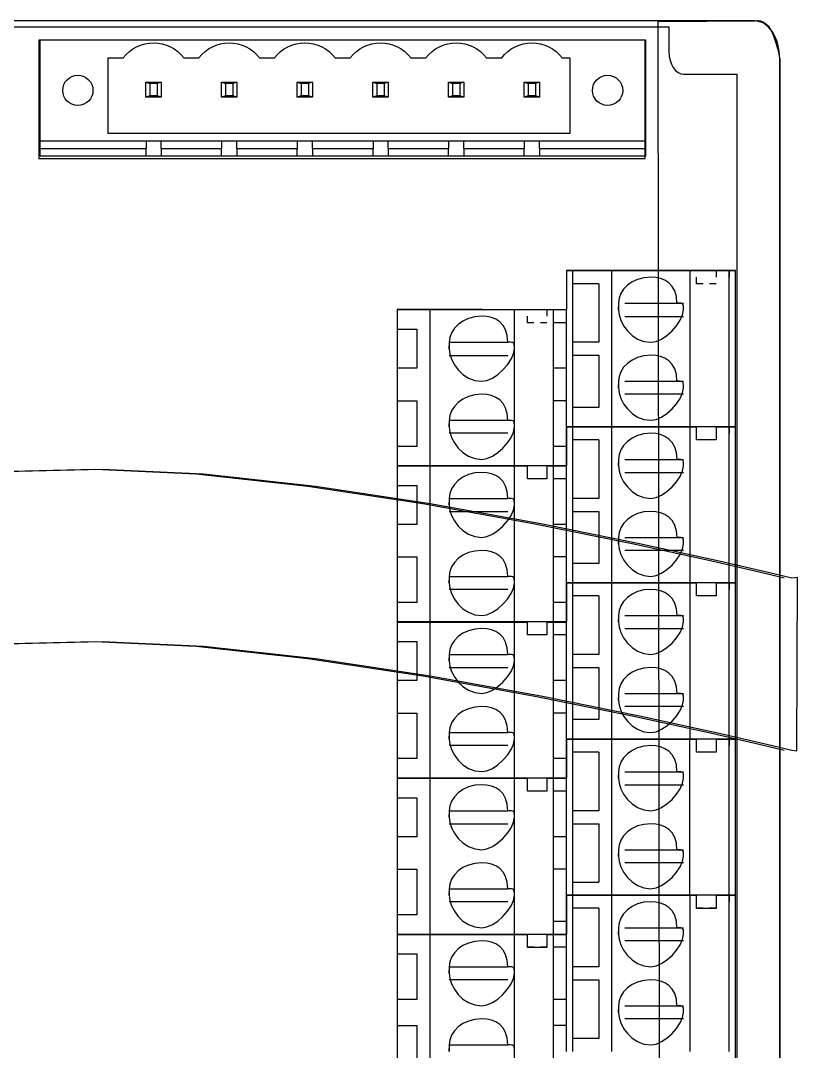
# Model space of a CAD drawing. Header units: metres. Extents: x 0 to 3575, y 0 to 842.
# Drawn here: x 2592.3 to 2640.5, y 492.2 to 556.1 of the extents above; entities that cross this region are included whole.
import ezdxf

# ---------------------------------------------------------------- set-up
doc = ezdxf.new("R2010")
doc.units = ezdxf.units.M
doc.layers.add('SCHEMATICS', color=7, linetype='Continuous')

msp = doc.modelspace()

# ---------------------------------------------------------------- linework, layer by layer
at = {"layer": 'SCHEMATICS', "color": 7}
for p, q in [((2637.861, 556.114), (2454.936, 556.114)), ((2631.866, 556.076), (2637.86, 556.115)), ((2631.989, 447.941), (2631.866, 556.076)), ((2638.014, 556.102), (2637.861, 556.114)), ((2638.162, 556.066), (2638.014, 556.102)), ((2638.309, 556.014), (2638.162, 556.066)), ((2638.453, 555.931), (2638.309, 556.014)), ((2638.59, 555.832), (2638.453, 555.931)), ((2638.719, 555.718), (2638.59, 555.832)), ((2458.3, 555.753), (2632.534, 555.753)), ((2632.534, 555.753), (2632.534, 554.277)), ((2638.842, 555.58), (2638.719, 555.718)), ((2638.954, 555.426), (2638.842, 555.58)), ((2639.056, 555.252), (2638.954, 555.426)), ((2639.148, 555.07), (2639.056, 555.252)), ((2639.223, 554.869), (2639.148, 555.07)), ((2639.287, 554.661), (2639.223, 554.869)), ((2639.34, 554.443), (2639.287, 554.661)), ((2639.376, 554.218), (2639.34, 554.443)), ((2639.4, 553.993), (2639.376, 554.218)), ((2639.407, 553.764), (2639.4, 553.993)), ((2597.752, 549.129), (2597.752, 553.82)), ((2597.752, 553.82), (2598.691, 553.82)), ((2602.444, 553.82), (2603.383, 553.82)), ((2607.138, 553.82), (2608.075, 553.82)), ((2611.831, 553.82), (2612.772, 553.82)), ((2616.521, 553.82), (2617.464, 553.82)), ((2621.222, 553.82), (2622.162, 553.82)), ((2625.912, 553.82), (2626.384, 553.82)), ((2626.384, 553.82), (2626.384, 549.129)), ((2639.407, 553.764), (2639.407, 450.272)), ((2639.407, 450.272), (2639.407, 553.764)), ((2633.507, 552.801), (2636.741, 552.801)), ((2636.741, 552.801), (2636.741, 451.239)), ((2600.099, 552.319), (2600.332, 552.223)), ((2600.332, 552.223), (2600.332, 551.47)), ((2600.803, 552.223), (2600.332, 552.223)), ((2601.037, 552.319), (2600.803, 552.223)), ((2600.803, 552.223), (2600.803, 551.47)), ((2604.788, 552.319), (2605.026, 552.223)), ((2605.026, 552.223), (2605.026, 551.47)), ((2605.495, 552.223), (2605.027, 552.223)), ((2605.732, 552.319), (2605.495, 552.223)), ((2605.495, 552.223), (2605.495, 551.47)), ((2609.483, 552.319), (2609.721, 552.223)), ((2609.721, 552.223), (2609.721, 551.47)), ((2610.187, 552.223), (2609.722, 552.223)), ((2610.422, 552.319), (2610.187, 552.223)), ((2610.187, 552.223), (2610.187, 551.47)), ((2614.179, 552.319), (2614.412, 552.223)), ((2614.412, 552.223), (2614.412, 551.47)), ((2614.881, 552.223), (2614.412, 552.223)), ((2615.117, 552.319), (2614.881, 552.223)), ((2614.881, 552.223), (2614.881, 551.47)), ((2618.869, 552.319), (2619.105, 552.223)), ((2619.105, 552.223), (2619.105, 551.47)), ((2619.576, 552.223), (2619.105, 552.223)), ((2619.81, 552.319), (2619.576, 552.223)), ((2619.576, 552.223), (2619.576, 551.47)), ((2623.562, 552.319), (2623.799, 552.223)), ((2623.799, 552.223), (2623.799, 551.47)), ((2624.269, 552.223), (2623.8, 552.223)), ((2624.5, 552.319), (2624.269, 552.223)), ((2624.269, 552.223), (2624.269, 551.47)), ((2600.332, 551.47), (2600.099, 551.376)), ((2600.803, 551.47), (2600.332, 551.47)), ((2601.037, 551.376), (2600.803, 551.47)), ((2605.026, 551.47), (2604.788, 551.376)), ((2605.495, 551.47), (2605.027, 551.47)), ((2605.732, 551.376), (2605.495, 551.47)), ((2609.721, 551.47), (2609.483, 551.376)), ((2610.187, 551.47), (2609.722, 551.47)), ((2610.422, 551.376), (2610.187, 551.47)), ((2614.412, 551.47), (2614.179, 551.376)), ((2614.881, 551.47), (2614.412, 551.47)), ((2615.117, 551.376), (2614.881, 551.47)), ((2619.105, 551.47), (2618.869, 551.376)), ((2619.576, 551.47), (2619.105, 551.47)), ((2619.81, 551.376), (2619.576, 551.47)), ((2623.799, 551.47), (2623.562, 551.376)), ((2624.269, 551.47), (2623.8, 551.47)), ((2624.5, 551.376), (2624.269, 551.47)), ((2626.384, 549.129), (2597.752, 549.129)), ((2593.528, 548.188), (2593.528, 548.655)), ((2593.528, 547.717), (2593.528, 548.188)), ((2593.528, 548.188), (2600.101, 548.188)), ((2600.101, 548.655), (2600.101, 548.188)), ((2600.101, 547.717), (2600.101, 548.188)), ((2601.038, 548.188), (2601.038, 548.655)), ((2601.038, 548.188), (2601.038, 547.717)), ((2601.038, 548.188), (2604.79, 548.188)), ((2604.79, 548.655), (2604.79, 548.188)), ((2604.79, 547.717), (2604.79, 548.188)), ((2605.733, 548.188), (2605.733, 548.655)), ((2605.733, 548.188), (2609.485, 548.188)), ((2605.733, 548.188), (2605.733, 547.717)), ((2609.485, 548.655), (2609.485, 548.188)), ((2609.485, 547.717), (2609.485, 548.188)), ((2610.424, 548.188), (2610.424, 548.655)), ((2610.424, 548.188), (2614.182, 548.188)), ((2610.424, 548.188), (2610.424, 547.717)), ((2614.182, 548.655), (2614.182, 548.188)), ((2614.182, 547.717), (2614.182, 548.188)), ((2615.12, 548.188), (2615.12, 548.655)), ((2615.12, 548.188), (2615.12, 547.717)), ((2615.12, 548.188), (2618.873, 548.188)), ((2618.873, 548.655), (2618.873, 548.188)), ((2618.873, 547.717), (2618.873, 548.188)), ((2619.812, 548.188), (2619.812, 548.655)), ((2619.812, 548.188), (2623.565, 548.188)), ((2619.812, 548.188), (2619.812, 547.717)), ((2623.565, 548.655), (2623.565, 548.188)), ((2623.565, 547.717), (2623.565, 548.188)), ((2624.503, 548.188), (2624.503, 548.655)), ((2624.503, 548.188), (2631.081, 548.188)), ((2624.503, 548.188), (2624.503, 547.717)), ((2631.081, 548.655), (2631.081, 548.188)), ((2631.081, 548.188), (2631.081, 547.717)), ((2631.081, 547.718), (2593.527, 547.718)), ((2636.669, 540.618), (2626.172, 540.618)), ((2626.172, 540.618), (2626.172, 538.195)), ((2626.174, 540.614), (2626.174, 538.191)), ((2634.25, 540.614), (2626.174, 540.614)), ((2626.576, 530.925), (2626.576, 540.614)), ((2628.999, 530.925), (2628.999, 540.614)), ((2633.843, 530.925), (2633.843, 540.614)), ((2635.459, 540.614), (2634.25, 540.614)), ((2635.458, 540.614), (2635.458, 540.21)), ((2636.671, 540.614), (2635.459, 540.614)), ((2636.263, 540.614), (2636.263, 540.21)), ((2636.265, 530.925), (2636.265, 540.614)), ((2636.669, 463.108), (2636.669, 540.618)), ((2636.671, 530.925), (2636.671, 540.614)), ((2634.249, 539.805), (2634.249, 540.21)), ((2628.193, 539.805), (2626.576, 539.805)), ((2628.193, 539.806), (2628.193, 536.173)), ((2634.651, 539.805), (2634.249, 539.805)), ((2635.458, 539.805), (2635.056, 539.805)), ((2629.405, 538.599), (2629.405, 538.192)), ((2629.806, 538.598), (2633.438, 538.598)), ((2626.172, 538.195), (2615.683, 538.227)), ((2615.683, 538.227), (2615.683, 460.687)), ((2615.685, 538.192), (2615.685, 528.505)), ((2623.755, 538.191), (2615.685, 538.191)), ((2617.704, 538.191), (2617.704, 528.504)), ((2622.95, 528.504), (2622.95, 538.191)), ((2624.966, 538.191), (2623.755, 538.191)), ((2626.174, 538.191), (2624.966, 538.191)), ((2624.966, 538.191), (2624.966, 537.789)), ((2625.37, 528.504), (2625.37, 538.191)), ((2626.173, 530.925), (2626.173, 538.191)), ((2623.755, 537.382), (2623.755, 537.789)), ((2624.157, 537.382), (2623.755, 537.382)), ((2624.966, 537.382), (2624.561, 537.382)), ((2625.771, 537.383), (2625.369, 537.383)), ((2626.173, 537.383), (2625.771, 537.383)), ((2633.438, 537.759), (2629.806, 537.759)), ((2615.684, 536.981), (2616.895, 536.981)), ((2616.895, 536.981), (2616.895, 534.558)), ((2618.912, 536.173), (2618.912, 535.771)), ((2618.913, 536.172), (2622.546, 536.172)), ((2628.193, 536.173), (2626.576, 536.173)), ((2626.576, 535.367), (2628.193, 535.367)), ((2628.193, 535.367), (2628.193, 532.133)), ((2622.546, 535.335), (2618.913, 535.335)), ((2616.894, 534.559), (2615.683, 534.559)), ((2625.771, 534.559), (2625.369, 534.559)), ((2626.173, 534.559), (2625.771, 534.559)), ((2629.405, 533.751), (2629.405, 533.349)), ((2629.806, 533.751), (2633.438, 533.751)), ((2633.438, 532.947), (2629.806, 532.947)), ((2615.683, 532.538), (2616.894, 532.538)), ((2616.894, 532.538), (2616.894, 529.709)), ((2625.771, 532.538), (2625.369, 532.538)), ((2626.173, 532.538), (2625.771, 532.538)), ((2628.194, 532.133), (2626.577, 532.133)), ((2618.912, 531.329), (2618.912, 530.925)), ((2618.913, 531.33), (2622.546, 531.33)), ((2626.174, 530.926), (2634.25, 530.926)), ((2626.174, 528.505), (2626.174, 530.926)), ((2626.175, 530.929), (2626.175, 528.508)), ((2634.251, 530.929), (2626.175, 530.929)), ((2626.577, 521.235), (2626.577, 530.928)), ((2629, 521.235), (2629, 530.928)), ((2633.844, 521.236), (2633.844, 530.929)), ((2634.248, 530.113), (2634.248, 530.926)), ((2635.46, 530.929), (2634.251, 530.929)), ((2635.457, 530.926), (2635.457, 530.113)), ((2635.459, 530.929), (2635.459, 530.527)), ((2635.459, 530.926), (2636.671, 530.926)), ((2636.672, 530.929), (2635.46, 530.929)), ((2636.264, 530.928), (2636.264, 530.526)), ((2636.266, 521.236), (2636.266, 530.929)), ((2636.672, 521.236), (2636.672, 530.929)), ((2622.546, 530.524), (2618.913, 530.524)), ((2634.25, 530.116), (2634.25, 530.527)), ((2616.894, 529.709), (2615.683, 529.709)), ((2625.771, 529.709), (2625.369, 529.709)), ((2626.173, 529.709), (2625.771, 529.709)), ((2628.194, 530.115), (2626.577, 530.115)), ((2628.194, 530.116), (2628.194, 526.487)), ((2635.457, 530.113), (2634.248, 530.113)), ((2634.652, 530.116), (2634.25, 530.116)), ((2635.459, 530.116), (2635.057, 530.116)), ((2615.685, 528.505), (2623.755, 528.505)), ((2623.756, 528.508), (2615.686, 528.508)), ((2615.686, 528.508), (2615.686, 518.815)), ((2617.705, 528.508), (2617.705, 518.815)), ((2622.951, 518.815), (2622.951, 528.508)), ((2623.754, 527.696), (2623.754, 528.505)), ((2624.967, 528.508), (2623.756, 528.508)), ((2624.965, 528.505), (2624.965, 527.696)), ((2624.966, 528.505), (2626.174, 528.505)), ((2626.175, 528.508), (2624.967, 528.508)), ((2624.967, 528.508), (2624.967, 528.1)), ((2625.371, 518.815), (2625.371, 528.508)), ((2626.174, 521.236), (2626.174, 528.508)), ((2629.406, 528.908), (2629.406, 528.507)), ((2629.807, 528.909), (2633.439, 528.909)), ((2624.965, 527.696), (2623.754, 527.696)), ((2623.756, 527.699), (2623.756, 528.1)), ((2624.158, 527.699), (2623.756, 527.699)), ((2624.967, 527.699), (2624.562, 527.699)), ((2625.772, 527.699), (2625.37, 527.699)), ((2626.174, 527.699), (2625.772, 527.699)), ((2633.439, 528.075), (2629.807, 528.075)), ((2615.685, 527.292), (2616.896, 527.292)), ((2616.896, 527.292), (2616.896, 524.875)), ((2618.913, 526.487), (2618.913, 526.08)), ((2618.914, 526.488), (2622.547, 526.488)), ((2628.194, 526.487), (2626.577, 526.487)), ((2622.547, 525.649), (2618.914, 525.649)), ((2626.577, 525.679), (2628.194, 525.679)), ((2628.194, 525.679), (2628.194, 522.452)), ((2616.895, 524.874), (2615.684, 524.874)), ((2625.772, 524.875), (2625.37, 524.875)), ((2626.174, 524.875), (2625.772, 524.875)), ((2629.406, 524.064), (2629.406, 523.657)), ((2629.807, 524.064), (2633.439, 524.064)), ((2633.439, 523.256), (2629.807, 523.256)), ((2615.684, 522.853), (2616.895, 522.853)), ((2616.895, 522.853), (2616.895, 520.024)), ((2625.772, 522.854), (2625.37, 522.854)), ((2626.174, 522.854), (2625.772, 522.854)), ((2628.195, 522.452), (2626.578, 522.452)), ((2618.913, 521.643), (2618.913, 521.235)), ((2618.914, 521.643), (2622.547, 521.643)), ((2640.502, 521.585), (2640.151, 521.531)), ((2640.465, 510.815), (2640.502, 521.585)), ((2622.547, 520.835), (2618.914, 520.835)), ((2626.175, 521.24), (2626.175, 518.819)), ((2634.251, 521.24), (2626.175, 521.24)), ((2626.175, 521.236), (2634.251, 521.236)), ((2626.175, 518.815), (2626.175, 521.236)), ((2626.577, 511.551), (2626.577, 521.24)), ((2629, 511.551), (2629, 521.24)), ((2633.844, 511.551), (2633.844, 521.24)), ((2634.249, 520.431), (2634.249, 521.235)), ((2634.25, 520.436), (2634.25, 520.84)), ((2635.46, 521.24), (2634.251, 521.24)), ((2635.458, 521.235), (2635.458, 520.431)), ((2635.459, 521.24), (2635.459, 520.839)), ((2636.672, 521.24), (2635.46, 521.24)), ((2635.46, 521.236), (2636.672, 521.236)), ((2636.264, 521.24), (2636.264, 520.839)), ((2636.266, 511.551), (2636.266, 521.24)), ((2636.672, 511.551), (2636.672, 521.24)), ((2616.895, 520.024), (2615.684, 520.024)), ((2625.772, 520.025), (2625.37, 520.025)), ((2626.174, 520.025), (2625.772, 520.025)), ((2628.194, 520.436), (2626.577, 520.436)), ((2628.194, 520.436), (2628.194, 516.798)), ((2635.458, 520.431), (2634.249, 520.431)), ((2634.652, 520.436), (2634.25, 520.436)), ((2635.459, 520.436), (2635.057, 520.436)), ((2615.683, 518.814), (2615.683, 509.125)), ((2623.756, 518.819), (2615.686, 518.819)), ((2615.686, 518.815), (2623.756, 518.815)), ((2617.705, 518.819), (2617.705, 509.13)), ((2622.951, 509.13), (2622.951, 518.819)), ((2623.755, 518.01), (2623.755, 518.814)), ((2624.967, 518.819), (2623.756, 518.819)), ((2624.966, 518.814), (2624.966, 518.01)), ((2626.175, 518.819), (2624.967, 518.819)), ((2624.967, 518.819), (2624.967, 518.415)), ((2624.967, 518.815), (2626.175, 518.815)), ((2625.371, 509.13), (2625.371, 518.819)), ((2626.174, 511.551), (2626.174, 518.819)), ((2629.406, 519.219), (2629.406, 518.818)), ((2629.807, 519.219), (2633.439, 519.219)), ((2623.756, 518.015), (2623.756, 518.416)), ((2633.439, 518.385), (2629.807, 518.385)), ((2615.685, 517.611), (2616.896, 517.611)), ((2616.896, 517.611), (2616.896, 515.185)), ((2624.966, 518.01), (2623.755, 518.01)), ((2624.158, 518.015), (2623.756, 518.015)), ((2624.967, 518.015), (2624.562, 518.015)), ((2625.772, 518.015), (2625.37, 518.015)), ((2626.174, 518.015), (2625.772, 518.015)), ((2618.913, 516.798), (2618.913, 516.396)), ((2618.914, 516.798), (2622.547, 516.798)), ((2628.194, 516.798), (2626.577, 516.798)), ((2622.547, 515.964), (2618.914, 515.964)), ((2626.577, 515.994), (2628.194, 515.994)), ((2628.194, 515.994), (2628.194, 512.763)), ((2616.895, 515.186), (2615.684, 515.186)), ((2625.769, 515.181), (2625.367, 515.181)), ((2626.171, 515.181), (2625.769, 515.181)), ((2629.406, 514.381), (2629.406, 513.973)), ((2629.807, 514.382), (2633.439, 514.382)), ((2615.684, 513.165), (2616.895, 513.165)), ((2616.895, 513.165), (2616.895, 510.342)), ((2625.769, 513.16), (2625.367, 513.16)), ((2626.171, 513.16), (2625.769, 513.16)), ((2633.439, 513.572), (2629.807, 513.572)), ((2628.192, 512.758), (2626.575, 512.758)), ((2618.913, 511.955), (2618.913, 511.551)), ((2618.914, 511.955), (2622.547, 511.955)), ((2622.547, 511.151), (2618.914, 511.151)), ((2626.172, 511.546), (2634.248, 511.546)), ((2626.172, 509.125), (2626.172, 511.546)), ((2626.173, 511.545), (2626.173, 509.124)), ((2634.249, 511.545), (2626.173, 511.545)), ((2626.575, 501.857), (2626.575, 511.544)), ((2628.998, 501.857), (2628.998, 511.544)), ((2633.842, 501.858), (2633.842, 511.545)), ((2634.248, 510.741), (2634.248, 511.145)), ((2634.249, 510.747), (2634.249, 511.551)), ((2635.458, 511.545), (2634.249, 511.545)), ((2635.457, 511.546), (2636.669, 511.546)), ((2635.457, 511.545), (2635.457, 511.144)), ((2635.458, 511.551), (2635.458, 510.747)), ((2636.67, 511.545), (2635.458, 511.545)), ((2636.262, 511.544), (2636.262, 511.143)), ((2636.264, 501.858), (2636.264, 511.545)), ((2636.67, 501.858), (2636.67, 511.545)), ((2628.192, 510.74), (2626.575, 510.74)), ((2628.192, 510.742), (2628.192, 507.104)), ((2634.65, 510.741), (2634.248, 510.741)), ((2635.458, 510.747), (2634.249, 510.747)), ((2635.457, 510.741), (2635.055, 510.741)), ((2640.151, 510.861), (2640.465, 510.815)), ((2616.895, 510.342), (2615.684, 510.342)), ((2625.769, 510.337), (2625.367, 510.337)), ((2626.171, 510.337), (2625.769, 510.337)), ((2623.755, 508.321), (2623.755, 509.13)), ((2624.966, 509.13), (2624.966, 508.321)), ((2629.404, 509.527), (2629.404, 509.125)), ((2629.805, 509.527), (2633.437, 509.527)), ((2615.683, 509.125), (2623.753, 509.125)), ((2623.754, 509.124), (2615.684, 509.124)), ((2615.684, 509.123), (2615.684, 499.43)), ((2617.703, 509.124), (2617.703, 499.431)), ((2622.949, 499.431), (2622.949, 509.124)), ((2624.965, 509.124), (2623.754, 509.124)), ((2623.754, 508.315), (2623.754, 508.72)), ((2624.964, 509.125), (2626.172, 509.125)), ((2626.173, 509.124), (2624.965, 509.124)), ((2624.965, 509.124), (2624.965, 508.72)), ((2625.369, 499.431), (2625.369, 509.124)), ((2626.172, 501.858), (2626.172, 509.124)), ((2633.437, 508.691), (2629.805, 508.691)), ((2615.683, 507.913), (2616.894, 507.913)), ((2616.894, 507.913), (2616.894, 505.492)), ((2624.156, 508.315), (2623.754, 508.315)), ((2624.966, 508.321), (2623.755, 508.321)), ((2624.965, 508.315), (2624.56, 508.315)), ((2625.77, 508.315), (2625.368, 508.315)), ((2626.172, 508.315), (2625.77, 508.315)), ((2618.911, 507.104), (2618.911, 506.703)), ((2618.912, 507.104), (2622.545, 507.104)), ((2628.192, 507.104), (2626.575, 507.104)), ((2622.545, 506.27), (2618.912, 506.27)), ((2626.575, 506.296), (2628.192, 506.296)), ((2628.192, 506.296), (2628.192, 502.663)), ((2616.893, 505.49), (2615.682, 505.49)), ((2625.77, 505.49), (2625.368, 505.49)), ((2626.172, 505.49), (2625.77, 505.49)), ((2629.404, 504.683), (2629.404, 504.279)), ((2629.805, 504.682), (2633.437, 504.682)), ((2615.682, 503.469), (2616.893, 503.469)), ((2616.893, 503.469), (2616.893, 500.646)), ((2625.77, 503.469), (2625.368, 503.469)), ((2626.172, 503.469), (2625.77, 503.469)), ((2633.437, 503.873), (2629.805, 503.873)), ((2618.911, 502.259), (2618.911, 501.857)), ((2618.912, 502.259), (2622.545, 502.259)), ((2628.193, 502.661), (2626.576, 502.661)), ((2622.545, 501.455), (2618.912, 501.455)), ((2626.173, 501.857), (2634.249, 501.857)), ((2626.173, 499.43), (2626.173, 501.857)), ((2626.174, 501.861), (2626.174, 499.434)), ((2634.25, 501.861), (2626.174, 501.861)), ((2626.576, 492.171), (2626.576, 501.86)), ((2628.999, 492.171), (2628.999, 501.86)), ((2633.843, 492.172), (2633.843, 501.861)), ((2634.247, 501.048), (2634.247, 501.857)), ((2634.249, 501.458), (2634.249, 501.86)), ((2634.249, 501.051), (2634.249, 501.458)), ((2635.459, 501.861), (2634.25, 501.861)), ((2635.456, 501.857), (2635.456, 501.048)), ((2635.458, 501.86), (2635.458, 501.458)), ((2635.458, 501.857), (2636.67, 501.857)), ((2636.671, 501.861), (2635.459, 501.861)), ((2636.263, 501.86), (2636.263, 501.458)), ((2636.265, 492.172), (2636.265, 501.861)), ((2636.671, 492.172), (2636.671, 501.861)), ((2628.193, 501.051), (2626.576, 501.051)), ((2628.193, 501.052), (2628.193, 497.417)), ((2635.456, 501.048), (2634.247, 501.048)), ((2634.651, 501.051), (2634.249, 501.051)), ((2635.458, 501.051), (2635.056, 501.051)), ((2616.893, 500.646), (2615.682, 500.646)), ((2625.77, 500.238), (2625.368, 500.238)), ((2626.172, 500.238), (2625.77, 500.238)), ((2629.405, 499.84), (2629.405, 499.434)), ((2629.806, 499.841), (2633.438, 499.841)), ((2615.684, 499.43), (2623.754, 499.43)), ((2623.755, 499.434), (2615.685, 499.434)), ((2615.685, 499.431), (2615.685, 489.747)), ((2617.704, 499.434), (2617.704, 489.75)), ((2622.95, 489.749), (2622.95, 499.433)), ((2623.753, 498.626), (2623.753, 499.43)), ((2624.966, 499.434), (2623.755, 499.434)), ((2623.755, 499.031), (2623.755, 499.433)), ((2623.755, 498.629), (2623.755, 499.031)), ((2624.964, 499.43), (2624.964, 498.626)), ((2624.965, 499.43), (2626.173, 499.43)), ((2626.174, 499.434), (2624.966, 499.434)), ((2624.966, 499.433), (2624.966, 499.031)), ((2625.37, 489.749), (2625.37, 499.433)), ((2626.173, 492.172), (2626.173, 499.434)), ((2633.438, 499.032), (2629.806, 499.032)), ((2624.964, 498.626), (2623.753, 498.626)), ((2624.157, 498.629), (2623.755, 498.629)), ((2624.966, 498.629), (2624.561, 498.629)), ((2625.771, 498.629), (2625.369, 498.629)), ((2626.173, 498.629), (2625.771, 498.629)), ((2615.684, 498.228), (2616.895, 498.228)), ((2616.895, 498.228), (2616.895, 495.4)), ((2618.912, 497.417), (2618.912, 497.016)), ((2618.913, 497.418), (2622.546, 497.418)), ((2628.193, 497.417), (2626.576, 497.417)), ((2622.546, 496.609), (2618.913, 496.609)), ((2626.576, 496.609), (2628.193, 496.609)), ((2628.193, 496.609), (2628.193, 492.976)), ((2616.894, 495.399), (2615.683, 495.399)), ((2625.771, 495.398), (2625.369, 495.398)), ((2626.173, 495.398), (2625.771, 495.398)), ((2629.405, 494.996), (2629.405, 494.592)), ((2629.806, 494.995), (2633.438, 494.995)), ((2615.683, 493.783), (2616.894, 493.783)), ((2616.894, 493.783), (2616.894, 490.96)), ((2625.771, 493.782), (2625.369, 493.782)), ((2626.173, 493.782), (2625.771, 493.782)), ((2633.438, 494.191), (2629.806, 494.191)), ((2618.912, 492.573), (2618.912, 492.171)), ((2618.913, 492.572), (2622.546, 492.572)), ((2628.194, 492.973), (2626.577, 492.973))]:
    msp.add_line(p, q, dxfattribs=at)
for points in [[(2637.86, 556.115), (2637.886, 556.121), (2637.96, 556.131), (2638.07, 556.132), (2638.207, 556.113), (2638.363, 556.06), (2638.527, 555.962), (2638.689, 555.807), (2638.841, 555.581)], [(2638.841, 555.581), (2638.975, 555.299), (2639.09, 554.997), (2639.188, 554.694), (2639.267, 554.406), (2639.328, 554.151), (2639.372, 553.948), (2639.398, 553.813), (2639.407, 553.764)], [(2593.451, 547.579), (2631.064, 547.579), (2631.064, 554.928), (2593.451, 554.928), (2593.451, 547.579)], [(2631.082, 548.655), (2593.528, 548.655), (2593.528, 554.948), (2631.082, 554.948), (2631.082, 548.655)], [(2598.691, 553.82), (2598.868, 554.03), (2599.067, 554.216), (2599.284, 554.377), (2599.517, 554.511), (2599.764, 554.617), (2600.023, 554.695), (2600.29, 554.742), (2600.564, 554.758)], [(2600.564, 554.758), (2600.84, 554.742), (2601.11, 554.695), (2601.37, 554.617), (2601.618, 554.511), (2601.852, 554.377), (2602.069, 554.216), (2602.267, 554.03), (2602.444, 553.82)], [(2603.383, 553.82), (2603.562, 554.03), (2603.762, 554.216), (2603.981, 554.377), (2604.215, 554.511), (2604.462, 554.617), (2604.721, 554.695), (2604.989, 554.742), (2605.263, 554.758)], [(2605.263, 554.758), (2605.537, 554.742), (2605.805, 554.695), (2606.064, 554.617), (2606.311, 554.511), (2606.545, 554.377), (2606.762, 554.216), (2606.961, 554.03), (2607.138, 553.82)], [(2608.075, 553.82), (2608.254, 554.03), (2608.453, 554.216), (2608.672, 554.377), (2608.906, 554.511), (2609.155, 554.617), (2609.414, 554.695), (2609.683, 554.742), (2609.958, 554.758)], [(2609.958, 554.758), (2610.23, 554.742), (2610.497, 554.695), (2610.755, 554.617), (2611.002, 554.511), (2611.236, 554.377), (2611.454, 554.216), (2611.653, 554.03), (2611.831, 553.82)], [(2612.772, 553.82), (2612.949, 554.03), (2613.148, 554.216), (2613.365, 554.377), (2613.599, 554.511), (2613.847, 554.617), (2614.107, 554.695), (2614.376, 554.742), (2614.652, 554.758)], [(2614.652, 554.758), (2614.925, 554.742), (2615.193, 554.695), (2615.451, 554.617), (2615.698, 554.511), (2615.931, 554.377), (2616.148, 554.216), (2616.345, 554.03), (2616.521, 553.82)], [(2617.464, 553.82), (2617.643, 554.03), (2617.842, 554.216), (2618.06, 554.377), (2618.295, 554.511), (2618.542, 554.617), (2618.801, 554.695), (2619.069, 554.742), (2619.342, 554.758)], [(2619.342, 554.758), (2619.617, 554.742), (2619.885, 554.695), (2620.144, 554.617), (2620.391, 554.511), (2620.625, 554.377), (2620.843, 554.216), (2621.043, 554.03), (2621.222, 553.82)], [(2622.162, 553.82), (2622.34, 554.03), (2622.538, 554.216), (2622.756, 554.377), (2622.989, 554.511), (2623.236, 554.617), (2623.493, 554.695), (2623.76, 554.742), (2624.033, 554.758)], [(2624.033, 554.758), (2624.309, 554.742), (2624.579, 554.695), (2624.839, 554.617), (2625.087, 554.511), (2625.321, 554.377), (2625.538, 554.216), (2625.736, 554.03), (2625.912, 553.82)], [(2632.534, 554.277), (2632.534, 554.268), (2632.534, 554.261), (2632.534, 554.253), (2632.534, 554.246), (2632.534, 554.24), (2632.534, 554.233), (2632.534, 554.226), (2632.534, 554.218)], [(2632.534, 554.218), (2632.553, 553.931), (2632.608, 553.665), (2632.694, 553.424), (2632.808, 553.215), (2632.947, 553.042), (2633.105, 552.912), (2633.28, 552.83), (2633.468, 552.801)], [(2594.936, 551.803), (2594.955, 551.992), (2595.009, 552.167), (2595.095, 552.327), (2595.21, 552.465), (2595.349, 552.58), (2595.508, 552.666), (2595.685, 552.721), (2595.875, 552.74)], [(2595.875, 552.74), (2596.063, 552.721), (2596.239, 552.666), (2596.399, 552.58), (2596.537, 552.465), (2596.652, 552.327), (2596.739, 552.167), (2596.794, 551.992), (2596.813, 551.803)], [(2627.789, 551.803), (2627.808, 551.992), (2627.863, 552.167), (2627.95, 552.327), (2628.065, 552.465), (2628.204, 552.58), (2628.364, 552.666), (2628.541, 552.721), (2628.731, 552.74)], [(2628.731, 552.74), (2628.92, 552.721), (2629.096, 552.666), (2629.254, 552.58), (2629.393, 552.465), (2629.507, 552.327), (2629.593, 552.167), (2629.647, 551.992), (2629.666, 551.803)], [(2633.468, 552.801), (2633.473, 552.801), (2633.478, 552.801), (2633.483, 552.801), (2633.488, 552.801), (2633.492, 552.801), (2633.497, 552.801), (2633.502, 552.801), (2633.507, 552.801)], [(2601.037, 551.377), (2600.099, 551.377), (2600.099, 552.32), (2601.037, 552.32), (2601.037, 551.377)], [(2605.732, 551.377), (2604.788, 551.377), (2604.788, 552.32), (2605.732, 552.32), (2605.732, 551.377)], [(2610.423, 551.377), (2609.484, 551.377), (2609.484, 552.32), (2610.423, 552.32), (2610.423, 551.377)], [(2615.118, 551.377), (2614.18, 551.377), (2614.18, 552.32), (2615.118, 552.32), (2615.118, 551.377)], [(2619.812, 551.377), (2618.871, 551.377), (2618.871, 552.32), (2619.812, 552.32), (2619.812, 551.377)], [(2624.503, 551.377), (2623.565, 551.377), (2623.565, 552.32), (2624.503, 552.32), (2624.503, 551.377)], [(2595.875, 550.865), (2595.685, 550.884), (2595.508, 550.938), (2595.349, 551.025), (2595.21, 551.139), (2595.095, 551.278), (2595.009, 551.437), (2594.955, 551.613), (2594.936, 551.803)], [(2596.813, 551.803), (2596.794, 551.613), (2596.739, 551.437), (2596.652, 551.278), (2596.537, 551.139), (2596.399, 551.025), (2596.239, 550.938), (2596.063, 550.884), (2595.875, 550.865)], [(2628.731, 550.865), (2628.541, 550.884), (2628.364, 550.938), (2628.204, 551.025), (2628.065, 551.139), (2627.95, 551.278), (2627.863, 551.437), (2627.808, 551.613), (2627.789, 551.803)], [(2629.666, 551.803), (2629.647, 551.613), (2629.593, 551.437), (2629.507, 551.278), (2629.393, 551.139), (2629.254, 551.025), (2629.096, 550.938), (2628.92, 550.884), (2628.731, 550.865)], [(2631.421, 540.212), (2630.987, 540.176), (2630.595, 540.074), (2630.251, 539.915), (2629.959, 539.709), (2629.724, 539.465), (2629.55, 539.192), (2629.442, 538.901), (2629.405, 538.599)], [(2633.035, 538.599), (2632.999, 539.015), (2632.897, 539.361), (2632.737, 539.64), (2632.531, 539.858), (2632.287, 540.02), (2632.014, 540.13), (2631.722, 540.192), (2631.421, 540.212)], [(2633.437, 538.192), (2633.436, 538.326), (2633.431, 538.427), (2633.416, 538.5), (2633.387, 538.548), (2633.339, 538.578), (2633.268, 538.593), (2633.168, 538.598), (2633.035, 538.599)], [(2629.405, 538.192), (2629.405, 538.209), (2629.405, 538.249), (2629.405, 538.299), (2629.405, 538.345), (2629.405, 538.371), (2629.405, 538.364), (2629.405, 538.309), (2629.405, 538.192)], [(2629.405, 538.192), (2629.442, 537.873), (2629.55, 537.536), (2629.724, 537.198), (2629.959, 536.879), (2630.251, 536.599), (2630.595, 536.375), (2630.987, 536.227), (2631.421, 536.173)], [(2631.421, 536.173), (2631.74, 536.227), (2632.077, 536.375), (2632.414, 536.599), (2632.732, 536.879), (2633.012, 537.198), (2633.236, 537.536), (2633.384, 537.873), (2633.437, 538.192)], [(2620.931, 537.79), (2620.496, 537.754), (2620.104, 537.651), (2619.76, 537.492), (2619.467, 537.285), (2619.231, 537.04), (2619.057, 536.767), (2618.949, 536.475), (2618.912, 536.173)], [(2622.545, 536.173), (2622.509, 536.59), (2622.406, 536.937), (2622.247, 537.217), (2622.04, 537.436), (2621.796, 537.598), (2621.523, 537.708), (2621.232, 537.77), (2620.931, 537.79)], [(2622.949, 535.771), (2622.948, 535.904), (2622.943, 536.003), (2622.928, 536.075), (2622.899, 536.123), (2622.85, 536.152), (2622.779, 536.167), (2622.678, 536.172), (2622.545, 536.173)], [(2618.912, 535.771), (2618.912, 535.787), (2618.912, 535.827), (2618.912, 535.877), (2618.912, 535.922), (2618.912, 535.948), (2618.912, 535.941), (2618.912, 535.886), (2618.912, 535.771)], [(2618.912, 535.771), (2618.949, 535.453), (2619.057, 535.115), (2619.231, 534.777), (2619.467, 534.458), (2619.76, 534.177), (2620.104, 533.952), (2620.496, 533.804), (2620.931, 533.75)], [(2620.931, 533.75), (2621.249, 533.804), (2621.586, 533.952), (2621.923, 534.177), (2622.242, 534.458), (2622.523, 534.777), (2622.747, 535.115), (2622.895, 535.453), (2622.949, 535.771)], [(2631.421, 535.368), (2630.987, 535.332), (2630.595, 535.229), (2630.251, 535.07), (2629.959, 534.863), (2629.724, 534.618), (2629.55, 534.345), (2629.442, 534.053), (2629.405, 533.751)], [(2633.035, 533.751), (2632.999, 534.169), (2632.897, 534.516), (2632.737, 534.797), (2632.531, 535.015), (2632.287, 535.177), (2632.014, 535.286), (2631.722, 535.348), (2631.421, 535.368)], [(2629.405, 533.349), (2629.405, 533.365), (2629.405, 533.406), (2629.405, 533.455), (2629.405, 533.5), (2629.405, 533.526), (2629.405, 533.519), (2629.405, 533.464), (2629.405, 533.349)], [(2633.437, 533.349), (2633.436, 533.482), (2633.431, 533.581), (2633.416, 533.653), (2633.387, 533.701), (2633.339, 533.73), (2633.268, 533.745), (2633.168, 533.75), (2633.035, 533.751)], [(2620.931, 532.946), (2620.496, 532.91), (2620.104, 532.806), (2619.76, 532.646), (2619.467, 532.439), (2619.231, 532.194), (2619.057, 531.921), (2618.949, 531.629), (2618.912, 531.329)], [(2622.545, 531.329), (2622.509, 531.746), (2622.406, 532.092), (2622.247, 532.372), (2622.04, 532.591), (2621.796, 532.753), (2621.523, 532.863), (2621.232, 532.926), (2620.931, 532.946)], [(2629.405, 533.349), (2629.442, 533.03), (2629.55, 532.692), (2629.724, 532.354), (2629.959, 532.036), (2630.251, 531.755), (2630.595, 531.532), (2630.987, 531.384), (2631.421, 531.33)], [(2631.421, 531.33), (2631.74, 531.384), (2632.077, 531.532), (2632.414, 531.755), (2632.732, 532.036), (2633.012, 532.354), (2633.236, 532.692), (2633.384, 533.03), (2633.437, 533.349)], [(2618.912, 530.925), (2618.912, 530.942), (2618.912, 530.982), (2618.912, 531.032), (2618.912, 531.077), (2618.912, 531.103), (2618.912, 531.095), (2618.912, 531.041), (2618.912, 530.925)], [(2618.912, 530.925), (2618.949, 530.605), (2619.057, 530.267), (2619.231, 529.929), (2619.467, 529.611), (2619.76, 529.33), (2620.104, 529.106), (2620.496, 528.958), (2620.931, 528.905)], [(2620.931, 528.905), (2621.249, 528.958), (2621.586, 529.106), (2621.923, 529.33), (2622.242, 529.611), (2622.523, 529.929), (2622.747, 530.267), (2622.895, 530.605), (2622.949, 530.925)], [(2622.949, 530.925), (2622.948, 531.058), (2622.943, 531.159), (2622.928, 531.23), (2622.899, 531.279), (2622.851, 531.308), (2622.779, 531.323), (2622.679, 531.328), (2622.545, 531.329)], [(2631.422, 530.527), (2630.988, 530.49), (2630.596, 530.387), (2630.252, 530.227), (2629.96, 530.019), (2629.725, 529.774), (2629.551, 529.5), (2629.443, 529.208), (2629.406, 528.908)], [(2633.036, 528.908), (2633, 529.324), (2632.898, 529.671), (2632.738, 529.951), (2632.532, 530.17), (2632.288, 530.333), (2632.015, 530.444), (2631.723, 530.507), (2631.422, 530.527)], [(2629.406, 528.507), (2629.406, 528.523), (2629.406, 528.563), (2629.406, 528.613), (2629.406, 528.657), (2629.406, 528.683), (2629.406, 528.676), (2629.406, 528.622), (2629.406, 528.507)], [(2629.406, 528.507), (2629.443, 528.188), (2629.551, 527.85), (2629.725, 527.513), (2629.96, 527.194), (2630.252, 526.913), (2630.596, 526.689), (2630.988, 526.541), (2631.422, 526.487)], [(2631.422, 526.487), (2631.741, 526.541), (2632.078, 526.689), (2632.415, 526.913), (2632.733, 527.194), (2633.013, 527.513), (2633.237, 527.85), (2633.385, 528.188), (2633.438, 528.507)], [(2633.438, 528.507), (2633.437, 528.639), (2633.432, 528.739), (2633.417, 528.81), (2633.388, 528.858), (2633.34, 528.887), (2633.269, 528.902), (2633.169, 528.907), (2633.036, 528.908)], [(2596.925, 528.281), (2580.5, 527.881), (2565.801, 526.828), (2552.374, 525.338), (2539.764, 523.63), (2527.517, 521.922), (2515.179, 520.432), (2502.297, 519.379), (2488.415, 518.979)], [(2597.384, 528.281), (2580.96, 527.881), (2566.261, 526.828), (2552.833, 525.338), (2540.223, 523.63), (2527.977, 521.922), (2515.639, 520.432), (2502.757, 519.379), (2488.876, 518.979)], [(2639.69, 521.531), (2638.488, 521.821), (2635.188, 522.586), (2630.246, 523.667), (2624.12, 524.906), (2617.268, 526.145), (2610.146, 527.226), (2603.213, 527.991), (2596.925, 528.281)], [(2640.151, 521.531), (2638.949, 521.821), (2635.648, 522.586), (2630.706, 523.667), (2624.58, 524.906), (2617.727, 526.145), (2610.605, 527.226), (2603.672, 527.991), (2597.384, 528.281)], [(2620.932, 528.1), (2620.497, 528.064), (2620.105, 527.961), (2619.761, 527.802), (2619.468, 527.595), (2619.232, 527.351), (2619.058, 527.078), (2618.95, 526.787), (2618.913, 526.487)], [(2622.546, 526.487), (2622.51, 526.904), (2622.407, 527.25), (2622.248, 527.53), (2622.041, 527.748), (2621.797, 527.909), (2621.524, 528.018), (2621.233, 528.08), (2620.932, 528.1)], [(2622.95, 526.08), (2622.949, 526.214), (2622.944, 526.315), (2622.929, 526.388), (2622.9, 526.436), (2622.851, 526.466), (2622.78, 526.481), (2622.679, 526.486), (2622.546, 526.487)], [(2618.913, 526.08), (2618.913, 526.097), (2618.913, 526.137), (2618.913, 526.187), (2618.913, 526.233), (2618.913, 526.259), (2618.913, 526.252), (2618.913, 526.197), (2618.913, 526.08)], [(2618.913, 526.08), (2618.95, 525.762), (2619.058, 525.425), (2619.232, 525.088), (2619.468, 524.77), (2619.761, 524.49), (2620.105, 524.266), (2620.497, 524.118), (2620.932, 524.064)], [(2620.932, 524.064), (2621.25, 524.118), (2621.587, 524.266), (2621.924, 524.49), (2622.243, 524.77), (2622.524, 525.088), (2622.748, 525.425), (2622.896, 525.762), (2622.95, 526.08)], [(2631.422, 525.678), (2630.988, 525.642), (2630.596, 525.54), (2630.252, 525.381), (2629.96, 525.175), (2629.725, 524.931), (2629.551, 524.658), (2629.443, 524.366), (2629.406, 524.064)], [(2633.036, 524.064), (2633, 524.481), (2632.898, 524.827), (2632.738, 525.107), (2632.532, 525.325), (2632.288, 525.487), (2632.015, 525.596), (2631.723, 525.658), (2631.422, 525.678)], [(2633.438, 523.657), (2633.437, 523.791), (2633.432, 523.892), (2633.417, 523.965), (2633.388, 524.013), (2633.34, 524.043), (2633.269, 524.058), (2633.169, 524.063), (2633.036, 524.064)], [(2620.932, 523.256), (2620.497, 523.22), (2620.105, 523.118), (2619.761, 522.959), (2619.468, 522.753), (2619.232, 522.509), (2619.058, 522.236), (2618.95, 521.945), (2618.913, 521.643)], [(2622.546, 521.643), (2622.51, 522.06), (2622.407, 522.406), (2622.248, 522.686), (2622.041, 522.904), (2621.797, 523.065), (2621.524, 523.174), (2621.233, 523.236), (2620.932, 523.256)], [(2629.406, 523.657), (2629.406, 523.674), (2629.406, 523.714), (2629.406, 523.764), (2629.406, 523.81), (2629.406, 523.836), (2629.406, 523.829), (2629.406, 523.774), (2629.406, 523.657)], [(2629.406, 523.657), (2629.443, 523.34), (2629.551, 523.003), (2629.725, 522.666), (2629.96, 522.348), (2630.252, 522.068), (2630.596, 521.845), (2630.988, 521.697), (2631.422, 521.643)], [(2631.422, 521.643), (2631.741, 521.697), (2632.078, 521.845), (2632.415, 522.068), (2632.733, 522.348), (2633.013, 522.666), (2633.237, 523.003), (2633.385, 523.34), (2633.438, 523.657)], [(2618.913, 521.235), (2618.913, 521.252), (2618.913, 521.292), (2618.913, 521.343), (2618.913, 521.388), (2618.913, 521.414), (2618.913, 521.407), (2618.913, 521.352), (2618.913, 521.235)], [(2622.95, 521.235), (2622.949, 521.37), (2622.944, 521.471), (2622.929, 521.543), (2622.9, 521.592), (2622.852, 521.621), (2622.78, 521.637), (2622.68, 521.642), (2622.546, 521.643)], [(2618.913, 521.235), (2618.95, 520.917), (2619.058, 520.58), (2619.232, 520.242), (2619.468, 519.923), (2619.761, 519.641), (2620.105, 519.417), (2620.497, 519.268), (2620.932, 519.214)], [(2620.932, 519.214), (2621.25, 519.268), (2621.587, 519.417), (2621.924, 519.641), (2622.243, 519.923), (2622.524, 520.242), (2622.748, 520.58), (2622.896, 520.917), (2622.95, 521.235)], [(2631.422, 520.839), (2630.988, 520.803), (2630.596, 520.7), (2630.252, 520.54), (2629.96, 520.333), (2629.725, 520.088), (2629.551, 519.814), (2629.443, 519.521), (2629.406, 519.219)], [(2633.036, 519.219), (2633, 519.638), (2632.898, 519.986), (2632.738, 520.267), (2632.532, 520.485), (2632.288, 520.647), (2632.015, 520.757), (2631.723, 520.819), (2631.422, 520.839)], [(2629.406, 518.818), (2629.406, 518.835), (2629.406, 518.875), (2629.406, 518.924), (2629.406, 518.968), (2629.406, 518.994), (2629.406, 518.987), (2629.406, 518.933), (2629.406, 518.818)], [(2629.406, 518.818), (2629.443, 518.5), (2629.551, 518.163), (2629.725, 517.826), (2629.96, 517.507), (2630.252, 517.225), (2630.596, 517.001), (2630.988, 516.852), (2631.422, 516.798)], [(2631.422, 516.798), (2631.741, 516.852), (2632.078, 517.001), (2632.415, 517.225), (2632.733, 517.507), (2633.013, 517.826), (2633.237, 518.163), (2633.385, 518.5), (2633.438, 518.818)], [(2633.438, 518.818), (2633.437, 518.95), (2633.432, 519.05), (2633.417, 519.121), (2633.388, 519.169), (2633.34, 519.198), (2633.269, 519.213), (2633.169, 519.218), (2633.036, 519.219)], [(2620.932, 518.415), (2620.497, 518.379), (2620.105, 518.277), (2619.761, 518.118), (2619.468, 517.911), (2619.232, 517.667), (2619.058, 517.394), (2618.95, 517.101), (2618.913, 516.798)], [(2622.546, 516.798), (2622.51, 517.217), (2622.407, 517.564), (2622.248, 517.845), (2622.041, 518.063), (2621.797, 518.224), (2621.524, 518.334), (2621.233, 518.396), (2620.932, 518.415)], [(2488.414, 508.31), (2502.296, 508.71), (2515.179, 509.763), (2527.517, 511.252), (2539.764, 512.96), (2552.373, 514.667), (2565.801, 516.156), (2580.5, 517.209), (2596.924, 517.609)], [(2488.876, 508.309), (2502.757, 508.709), (2515.639, 509.762), (2527.977, 511.251), (2540.223, 512.959), (2552.833, 514.666), (2566.261, 516.155), (2580.96, 517.208), (2597.384, 517.608)], [(2596.924, 517.609), (2603.212, 517.319), (2610.146, 516.555), (2617.267, 515.474), (2624.12, 514.235), (2630.246, 512.996), (2635.188, 511.915), (2638.488, 511.151), (2639.69, 510.861)], [(2597.384, 517.608), (2603.672, 517.318), (2610.605, 516.554), (2617.727, 515.473), (2624.58, 514.234), (2630.706, 512.996), (2635.648, 511.915), (2638.949, 511.151), (2640.151, 510.861)], [(2618.913, 516.396), (2618.913, 516.413), (2618.913, 516.453), (2618.913, 516.502), (2618.913, 516.547), (2618.913, 516.573), (2618.913, 516.566), (2618.913, 516.512), (2618.913, 516.396)], [(2618.913, 516.396), (2618.95, 516.079), (2619.058, 515.742), (2619.232, 515.405), (2619.468, 515.087), (2619.761, 514.807), (2620.105, 514.583), (2620.497, 514.435), (2620.932, 514.381)], [(2620.932, 514.381), (2621.25, 514.435), (2621.587, 514.583), (2621.924, 514.807), (2622.243, 515.087), (2622.524, 515.405), (2622.748, 515.742), (2622.896, 516.079), (2622.95, 516.396)], [(2622.95, 516.396), (2622.949, 516.529), (2622.944, 516.629), (2622.929, 516.7), (2622.9, 516.748), (2622.851, 516.777), (2622.78, 516.792), (2622.679, 516.797), (2622.546, 516.798)], [(2631.422, 515.994), (2630.988, 515.958), (2630.596, 515.855), (2630.252, 515.696), (2629.96, 515.489), (2629.725, 515.245), (2629.551, 514.972), (2629.443, 514.681), (2629.406, 514.381)], [(2633.036, 514.381), (2633, 514.798), (2632.898, 515.144), (2632.738, 515.424), (2632.532, 515.642), (2632.288, 515.803), (2632.015, 515.912), (2631.723, 515.974), (2631.422, 515.994)], [(2633.438, 513.973), (2633.437, 514.108), (2633.432, 514.209), (2633.417, 514.281), (2633.388, 514.33), (2633.34, 514.36), (2633.269, 514.375), (2633.169, 514.38), (2633.036, 514.381)], [(2629.406, 513.973), (2629.406, 513.99), (2629.406, 514.03), (2629.406, 514.081), (2629.406, 514.126), (2629.406, 514.152), (2629.406, 514.145), (2629.406, 514.09), (2629.406, 513.973)], [(2629.406, 513.973), (2629.443, 513.654), (2629.551, 513.316), (2629.725, 512.979), (2629.96, 512.66), (2630.252, 512.38), (2630.596, 512.156), (2630.988, 512.008), (2631.422, 511.954)], [(2631.422, 511.954), (2631.741, 512.008), (2632.078, 512.156), (2632.415, 512.38), (2632.733, 512.66), (2633.013, 512.979), (2633.237, 513.316), (2633.385, 513.654), (2633.438, 513.973)], [(2620.932, 513.572), (2620.497, 513.536), (2620.105, 513.433), (2619.761, 513.274), (2619.468, 513.067), (2619.232, 512.822), (2619.058, 512.549), (2618.95, 512.257), (2618.913, 511.955)], [(2622.546, 511.955), (2622.51, 512.372), (2622.407, 512.719), (2622.248, 512.999), (2622.041, 513.218), (2621.797, 513.38), (2621.524, 513.49), (2621.233, 513.552), (2620.932, 513.572)], [(2618.913, 511.551), (2618.913, 511.568), (2618.913, 511.608), (2618.913, 511.658), (2618.913, 511.703), (2618.913, 511.729), (2618.913, 511.722), (2618.913, 511.667), (2618.913, 511.551)], [(2622.95, 511.551), (2622.949, 511.685), (2622.944, 511.785), (2622.929, 511.857), (2622.9, 511.905), (2622.852, 511.934), (2622.78, 511.949), (2622.68, 511.954), (2622.546, 511.955)], [(2618.913, 511.551), (2618.95, 511.234), (2619.058, 510.897), (2619.232, 510.559), (2619.468, 510.24), (2619.761, 509.959), (2620.105, 509.735), (2620.497, 509.586), (2620.932, 509.532)], [(2620.932, 509.532), (2621.25, 509.586), (2621.587, 509.735), (2621.924, 509.959), (2622.243, 510.24), (2622.524, 510.559), (2622.748, 510.897), (2622.896, 511.234), (2622.95, 511.551)], [(2631.42, 511.146), (2630.986, 511.11), (2630.594, 511.007), (2630.25, 510.847), (2629.958, 510.64), (2629.723, 510.395), (2629.549, 510.122), (2629.441, 509.829), (2629.404, 509.527)], [(2633.034, 509.527), (2632.998, 509.945), (2632.895, 510.293), (2632.736, 510.573), (2632.53, 510.792), (2632.286, 510.954), (2632.013, 511.064), (2631.721, 511.126), (2631.42, 511.146)], [(2629.404, 509.125), (2629.404, 509.141), (2629.404, 509.182), (2629.404, 509.231), (2629.404, 509.276), (2629.404, 509.302), (2629.404, 509.295), (2629.404, 509.24), (2629.404, 509.125)], [(2633.436, 509.125), (2633.435, 509.258), (2633.43, 509.357), (2633.415, 509.429), (2633.386, 509.477), (2633.338, 509.506), (2633.266, 509.521), (2633.167, 509.526), (2633.034, 509.527)], [(2620.93, 508.721), (2620.495, 508.685), (2620.103, 508.582), (2619.759, 508.423), (2619.466, 508.216), (2619.23, 507.971), (2619.056, 507.698), (2618.948, 507.406), (2618.911, 507.104)], [(2622.544, 507.104), (2622.508, 507.521), (2622.405, 507.868), (2622.246, 508.148), (2622.039, 508.367), (2621.794, 508.529), (2621.522, 508.639), (2621.23, 508.701), (2620.93, 508.721)], [(2629.404, 509.125), (2629.441, 508.806), (2629.549, 508.468), (2629.723, 508.13), (2629.958, 507.811), (2630.25, 507.53), (2630.594, 507.306), (2630.986, 507.158), (2631.42, 507.104)], [(2631.42, 507.104), (2631.739, 507.158), (2632.076, 507.306), (2632.413, 507.53), (2632.731, 507.811), (2633.011, 508.13), (2633.235, 508.468), (2633.383, 508.806), (2633.436, 509.125)], [(2618.911, 506.703), (2618.911, 506.719), (2618.911, 506.759), (2618.911, 506.809), (2618.911, 506.853), (2618.911, 506.879), (2618.911, 506.872), (2618.911, 506.818), (2618.911, 506.703)], [(2618.911, 506.703), (2618.948, 506.385), (2619.056, 506.048), (2619.23, 505.71), (2619.466, 505.391), (2619.759, 505.11), (2620.103, 504.885), (2620.495, 504.737), (2620.93, 504.683)], [(2620.93, 504.683), (2621.248, 504.737), (2621.585, 504.885), (2621.922, 505.11), (2622.241, 505.391), (2622.522, 505.71), (2622.746, 506.048), (2622.894, 506.385), (2622.948, 506.703)], [(2622.948, 506.703), (2622.947, 506.835), (2622.942, 506.935), (2622.927, 507.006), (2622.897, 507.054), (2622.849, 507.083), (2622.778, 507.098), (2622.677, 507.103), (2622.544, 507.104)], [(2631.42, 506.296), (2630.986, 506.26), (2630.594, 506.158), (2630.25, 505.999), (2629.958, 505.793), (2629.723, 505.549), (2629.549, 505.276), (2629.441, 504.985), (2629.404, 504.683)], [(2633.034, 504.683), (2632.998, 505.101), (2632.895, 505.448), (2632.736, 505.727), (2632.53, 505.945), (2632.286, 506.106), (2632.013, 506.215), (2631.721, 506.277), (2631.42, 506.296)], [(2633.436, 504.279), (2633.435, 504.412), (2633.43, 504.513), (2633.415, 504.584), (2633.386, 504.632), (2633.338, 504.662), (2633.266, 504.677), (2633.167, 504.682), (2633.034, 504.683)], [(2629.404, 504.279), (2629.404, 504.296), (2629.404, 504.336), (2629.404, 504.386), (2629.404, 504.43), (2629.404, 504.457), (2629.404, 504.449), (2629.404, 504.395), (2629.404, 504.279)], [(2629.404, 504.279), (2629.441, 503.96), (2629.549, 503.623), (2629.723, 503.285), (2629.958, 502.966), (2630.25, 502.686), (2630.594, 502.462), (2630.986, 502.314), (2631.42, 502.26)], [(2631.42, 502.26), (2631.739, 502.314), (2632.076, 502.462), (2632.413, 502.686), (2632.731, 502.966), (2633.011, 503.285), (2633.235, 503.623), (2633.383, 503.96), (2633.436, 504.279)], [(2620.93, 503.873), (2620.495, 503.837), (2620.103, 503.734), (2619.759, 503.574), (2619.466, 503.367), (2619.23, 503.123), (2619.056, 502.85), (2618.948, 502.559), (2618.911, 502.259)], [(2622.544, 502.259), (2622.508, 502.676), (2622.405, 503.022), (2622.246, 503.302), (2622.039, 503.52), (2621.795, 503.682), (2621.522, 503.791), (2621.231, 503.853), (2620.93, 503.873)], [(2622.948, 501.857), (2622.947, 501.99), (2622.942, 502.089), (2622.927, 502.161), (2622.898, 502.209), (2622.849, 502.238), (2622.778, 502.253), (2622.677, 502.258), (2622.544, 502.259)], [(2618.911, 501.857), (2618.911, 501.873), (2618.911, 501.913), (2618.911, 501.963), (2618.911, 502.008), (2618.911, 502.034), (2618.911, 502.027), (2618.911, 501.972), (2618.911, 501.857)], [(2618.911, 501.857), (2618.948, 501.538), (2619.056, 501.2), (2619.23, 500.862), (2619.466, 500.543), (2619.759, 500.262), (2620.103, 500.038), (2620.495, 499.89), (2620.93, 499.836)], [(2620.93, 499.836), (2621.248, 499.89), (2621.585, 500.038), (2621.922, 500.262), (2622.241, 500.543), (2622.522, 500.862), (2622.746, 501.2), (2622.894, 501.538), (2622.948, 501.857)], [(2631.421, 501.459), (2630.987, 501.423), (2630.595, 501.32), (2630.251, 501.16), (2629.959, 500.953), (2629.724, 500.708), (2629.55, 500.435), (2629.442, 500.142), (2629.405, 499.84)], [(2633.035, 499.84), (2632.999, 500.258), (2632.896, 500.604), (2632.737, 500.885), (2632.531, 501.104), (2632.287, 501.266), (2632.014, 501.376), (2631.722, 501.439), (2631.421, 501.459)], [(2629.405, 499.434), (2629.405, 499.451), (2629.405, 499.491), (2629.405, 499.541), (2629.405, 499.586), (2629.405, 499.612), (2629.405, 499.605), (2629.405, 499.551), (2629.405, 499.434)], [(2633.437, 499.434), (2633.436, 499.568), (2633.431, 499.669), (2633.416, 499.741), (2633.387, 499.789), (2633.339, 499.819), (2633.267, 499.834), (2633.168, 499.839), (2633.035, 499.84)], [(2620.931, 499.031), (2620.496, 498.995), (2620.104, 498.893), (2619.76, 498.734), (2619.467, 498.528), (2619.231, 498.284), (2619.057, 498.011), (2618.949, 497.719), (2618.912, 497.417)], [(2622.545, 497.417), (2622.509, 497.834), (2622.406, 498.181), (2622.247, 498.46), (2622.04, 498.679), (2621.795, 498.84), (2621.523, 498.949), (2621.232, 499.011), (2620.931, 499.031)], [(2629.405, 499.434), (2629.442, 499.116), (2629.55, 498.779), (2629.724, 498.442), (2629.959, 498.124), (2630.251, 497.843), (2630.595, 497.619), (2630.987, 497.471), (2631.421, 497.417)], [(2631.421, 497.417), (2631.74, 497.471), (2632.077, 497.619), (2632.414, 497.843), (2632.732, 498.124), (2633.012, 498.442), (2633.236, 498.779), (2633.384, 499.116), (2633.437, 499.434)], [(2618.912, 497.016), (2618.912, 497.032), (2618.912, 497.072), (2618.912, 497.122), (2618.912, 497.166), (2618.912, 497.192), (2618.912, 497.185), (2618.912, 497.131), (2618.912, 497.016)], [(2618.912, 497.016), (2618.949, 496.697), (2619.057, 496.36), (2619.231, 496.022), (2619.467, 495.703), (2619.76, 495.422), (2620.104, 495.198), (2620.496, 495.05), (2620.931, 494.996)], [(2620.931, 494.996), (2621.249, 495.05), (2621.586, 495.198), (2621.923, 495.422), (2622.242, 495.703), (2622.523, 496.022), (2622.747, 496.36), (2622.895, 496.697), (2622.949, 497.016)], [(2622.949, 497.016), (2622.948, 497.148), (2622.943, 497.248), (2622.928, 497.319), (2622.899, 497.367), (2622.85, 497.396), (2622.779, 497.411), (2622.678, 497.416), (2622.545, 497.417)], [(2631.421, 496.609), (2630.987, 496.573), (2630.595, 496.471), (2630.251, 496.312), (2629.959, 496.106), (2629.724, 495.862), (2629.55, 495.589), (2629.442, 495.298), (2629.405, 494.996)], [(2633.035, 494.996), (2632.999, 495.413), (2632.896, 495.759), (2632.737, 496.039), (2632.531, 496.257), (2632.287, 496.418), (2632.014, 496.527), (2631.722, 496.589), (2631.421, 496.609)], [(2629.405, 494.592), (2629.405, 494.609), (2629.405, 494.649), (2629.405, 494.699), (2629.405, 494.744), (2629.405, 494.77), (2629.405, 494.762), (2629.405, 494.708), (2629.405, 494.592)], [(2629.405, 494.592), (2629.442, 494.273), (2629.55, 493.936), (2629.724, 493.598), (2629.959, 493.28), (2630.251, 492.999), (2630.595, 492.775), (2630.987, 492.627), (2631.421, 492.573)], [(2631.421, 492.573), (2631.74, 492.627), (2632.077, 492.775), (2632.414, 492.999), (2632.732, 493.28), (2633.012, 493.598), (2633.236, 493.936), (2633.384, 494.273), (2633.437, 494.592)], [(2633.437, 494.592), (2633.436, 494.725), (2633.431, 494.826), (2633.416, 494.897), (2633.387, 494.946), (2633.339, 494.975), (2633.267, 494.99), (2633.168, 494.995), (2633.035, 494.996)], [(2620.931, 494.192), (2620.496, 494.156), (2620.104, 494.053), (2619.76, 493.893), (2619.467, 493.686), (2619.231, 493.441), (2619.057, 493.168), (2618.949, 492.875), (2618.912, 492.573)], [(2622.545, 492.573), (2622.509, 492.99), (2622.406, 493.337), (2622.247, 493.617), (2622.04, 493.837), (2621.796, 493.999), (2621.523, 494.109), (2621.232, 494.172), (2620.931, 494.192)], [(2622.949, 492.171), (2622.948, 492.304), (2622.943, 492.403), (2622.928, 492.475), (2622.899, 492.523), (2622.85, 492.552), (2622.779, 492.567), (2622.678, 492.572), (2622.545, 492.573)], [(2618.912, 492.171), (2618.912, 492.188), (2618.912, 492.228), (2618.912, 492.277), (2618.912, 492.322), (2618.912, 492.348), (2618.912, 492.341), (2618.912, 492.286), (2618.912, 492.171)]]:
    msp.add_lwpolyline(points, dxfattribs=at)

doc.saveas('drawing.dxf')
